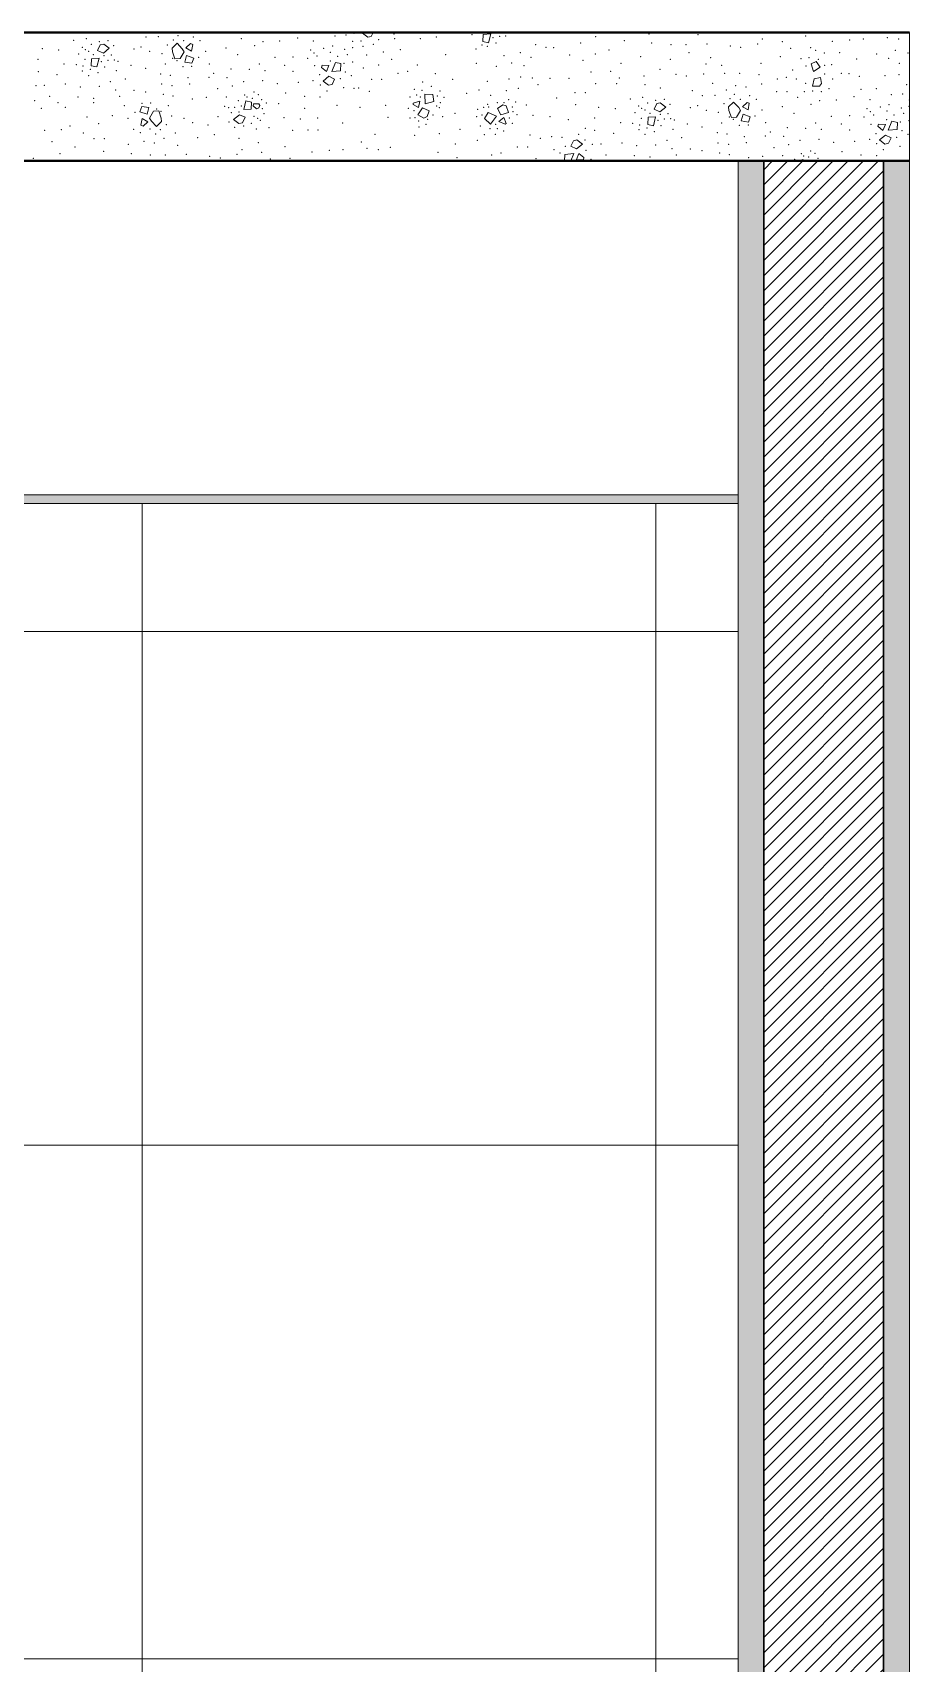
# Model space of a CAD drawing. Header units: metres. Extents: x -1.8 to 75.3, y -2 to 2.8.
# Drawn here: x 19.035 to 20.059, y -0.143 to 1.762 of the extents above; entities that cross this region are included whole.
import ezdxf

# ---------------------------------------------------------------- set-up
doc = ezdxf.new("R2010")
doc.units = ezdxf.units.M
doc.header["$MEASUREMENT"] = 0
for name, color, linetype in [('FORRO.EXEC', 7, 'Continuous'), ('LAJES.EST', 7, 'Continuous'), ('PAREDE CONSTRUIR', 7, 'Continuous')]:
    doc.layers.add(name, color=color, linetype=linetype)
for name, color, linetype, lineweight in [('FORRO.EXEC_Caneta_No__241', 7, 'Continuous', 13), ('LAJES.EST_Caneta_No__1', 7, 'Continuous', 40), ('LAJES.EST_Caneta_No__241', 7, 'Continuous', 13), ('PAREDE CONSTRUIR_Caneta_No__241', 7, 'Continuous', 13), ('PAREDE CONSTRUIR_Caneta_No__3', 7, 'Continuous', 30)]:
    doc.layers.add(name, color=color, linetype=linetype, lineweight=lineweight)
doc.layers.add('LAJES.EST_Caneta_No__97', color=7, linetype='Continuous', lineweight=13, true_color=0x6b6b6b)
doc.layers.add('PAREDE CONSTRUIR_Caneta_No__97', color=7, linetype='Continuous', lineweight=13, true_color=0x6b6b6b)

# ---------------------------------------------------------------- blocks, each defined once
blk = doc.blocks.new('*X78', base_point=(-22.2414, -1.9382))
at = {"layer": 'LAJES.EST_Caneta_No__241', "color": 7, "linetype": 'Continuous', "lineweight": 13}
for p, q in [((19.4205, 1.7618), (19.42, 1.7613)), ((19.4263, 1.7563), (19.42, 1.7613)), ((19.4304, 1.7573), (19.4263, 1.7563)), ((19.4325, 1.7618), (19.4304, 1.7573)), ((19.5607, 1.7513), (19.5611, 1.7596)), ((19.5611, 1.7596), (19.5698, 1.7602)), ((19.5698, 1.7602), (19.5672, 1.7499)), ((19.1108, 1.741), (19.1139, 1.7474)), ((19.1175, 1.7378), (19.1108, 1.741)), ((19.1139, 1.7474), (19.118, 1.7484)), ((19.1175, 1.7378), (19.1243, 1.7434)), ((19.118, 1.7484), (19.1243, 1.7434)), ((19.1977, 1.7437), (19.2035, 1.7493)), ((19.1982, 1.7395), (19.1977, 1.7437)), ((19.1982, 1.7395), (19.2011, 1.7312)), ((19.2035, 1.7493), (19.2096, 1.743)), ((19.2071, 1.7315), (19.2117, 1.7395)), ((19.2096, 1.743), (19.2117, 1.7395)), ((19.2127, 1.7273), (19.2147, 1.735)), ((19.2139, 1.7438), (19.2194, 1.7489)), ((19.2204, 1.7401), (19.2139, 1.7438)), ((19.2147, 1.735), (19.2231, 1.7321)), ((19.2194, 1.7489), (19.2219, 1.7479)), ((19.2219, 1.7479), (19.2204, 1.7401)), ((19.5607, 1.7513), (19.5672, 1.7499)), ((19.1034, 1.723), (19.1038, 1.7313)), ((19.1034, 1.723), (19.1099, 1.7216)), ((19.1038, 1.7313), (19.1125, 1.7319)), ((19.1125, 1.7319), (19.1099, 1.7216)), ((19.2011, 1.7312), (19.2071, 1.7315)), ((19.2209, 1.7259), (19.2127, 1.7273)), ((19.2209, 1.7259), (19.2231, 1.7321)), ((19.3723, 1.7209), (19.373, 1.7236)), ((19.3781, 1.7162), (19.3723, 1.7209)), ((19.373, 1.7236), (19.3809, 1.7232)), ((19.3809, 1.7232), (19.3781, 1.7162)), ((19.3842, 1.7163), (19.3885, 1.7269)), ((19.3946, 1.7172), (19.3842, 1.7163)), ((19.395, 1.7255), (19.3885, 1.7269)), ((19.395, 1.7255), (19.3946, 1.7172)), ((19.9499, 1.7281), (19.9439, 1.7253)), ((19.9466, 1.7164), (19.9439, 1.7253)), ((19.9547, 1.7212), (19.9466, 1.7164)), ((19.9499, 1.7281), (19.9547, 1.7212)), ((19.3809, 1.7107), (19.3741, 1.7052)), ((19.3804, 1.7002), (19.3741, 1.7052)), ((19.3845, 1.7012), (19.3804, 1.7002)), ((19.3809, 1.7107), (19.3876, 1.7075)), ((19.3876, 1.7075), (19.3845, 1.7012)), ((19.9476, 1.7078), (19.9455, 1.6992)), ((19.9536, 1.6991), (19.9455, 1.6992)), ((19.9476, 1.7078), (19.9548, 1.7093)), ((19.9562, 1.7023), (19.9536, 1.6991)), ((19.9548, 1.7093), (19.9562, 1.7023)), ((19.2814, 1.6718), (19.2839, 1.6821)), ((19.2904, 1.6807), (19.2839, 1.6821)), ((19.2904, 1.6807), (19.2901, 1.6724)), ((19.2923, 1.6761), (19.2929, 1.6787)), ((19.2929, 1.6787), (19.2992, 1.6784)), ((19.3003, 1.6768), (19.299, 1.6738)), ((19.3003, 1.6768), (19.2992, 1.6784)), ((19.4791, 1.6779), (19.4792, 1.6792)), ((19.4855, 1.6741), (19.4791, 1.6779)), ((19.4792, 1.6792), (19.4872, 1.6815)), ((19.4872, 1.6815), (19.4855, 1.6741)), ((19.4931, 1.6785), (19.4928, 1.6899)), ((19.5023, 1.6893), (19.4928, 1.6899)), ((19.5033, 1.6811), (19.4931, 1.6785)), ((19.5023, 1.6893), (19.5033, 1.6811)), ((19.5779, 1.6733), (19.5838, 1.6773)), ((19.5838, 1.6773), (19.5878, 1.6761)), ((19.7607, 1.6724), (19.7637, 1.6788)), ((19.7637, 1.6788), (19.7678, 1.6798)), ((19.7678, 1.6798), (19.7742, 1.6748)), ((19.8475, 1.6751), (19.8533, 1.6807)), ((19.8533, 1.6807), (19.8594, 1.6744)), ((19.8637, 1.6752), (19.8692, 1.6803)), ((19.8692, 1.6803), (19.8717, 1.6793)), ((19.8717, 1.6793), (19.8703, 1.6715)), ((19.1624, 1.6756), (19.1601, 1.6694)), ((19.1685, 1.6665), (19.1601, 1.6694)), ((19.1613, 1.6536), (19.1628, 1.6614)), ((19.1624, 1.6756), (19.1706, 1.6742)), ((19.1628, 1.6614), (19.1693, 1.6577)), ((19.1693, 1.6577), (19.1638, 1.6526)), ((19.1706, 1.6742), (19.1685, 1.6665)), ((19.1761, 1.67), (19.1715, 1.662)), ((19.1736, 1.6585), (19.1715, 1.662)), ((19.1797, 1.6522), (19.1736, 1.6585)), ((19.1821, 1.6703), (19.1761, 1.67)), ((19.1855, 1.6578), (19.1797, 1.6522)), ((19.1851, 1.662), (19.1821, 1.6703)), ((19.1851, 1.662), (19.1855, 1.6578)), ((19.2763, 1.6659), (19.2695, 1.6604)), ((19.2758, 1.6554), (19.2695, 1.6604)), ((19.2763, 1.6659), (19.283, 1.6628)), ((19.283, 1.6628), (19.2799, 1.6564)), ((19.2901, 1.6724), (19.2814, 1.6718)), ((19.2963, 1.6727), (19.2923, 1.6761)), ((19.2963, 1.6727), (19.299, 1.6738)), ((19.4902, 1.6738), (19.4849, 1.6659)), ((19.4919, 1.662), (19.4849, 1.6659)), ((19.4902, 1.6738), (19.4978, 1.6704)), ((19.4958, 1.6636), (19.4919, 1.662)), ((19.4978, 1.6704), (19.4958, 1.6636)), ((19.5626, 1.6614), (19.567, 1.6684)), ((19.5626, 1.6614), (19.5696, 1.655)), ((19.567, 1.6684), (19.5765, 1.664)), ((19.5765, 1.664), (19.5696, 1.655)), ((19.5817, 1.6658), (19.5779, 1.6733)), ((19.5792, 1.658), (19.5852, 1.6627)), ((19.5869, 1.6547), (19.5792, 1.658)), ((19.5817, 1.6658), (19.5908, 1.6686)), ((19.5852, 1.6627), (19.5878, 1.6557)), ((19.5878, 1.6761), (19.5908, 1.6686)), ((19.7533, 1.6544), (19.7536, 1.6628)), ((19.7536, 1.6628), (19.7623, 1.6633)), ((19.7623, 1.6633), (19.7598, 1.653)), ((19.7673, 1.6692), (19.7607, 1.6724)), ((19.7673, 1.6692), (19.7742, 1.6748)), ((19.848, 1.6709), (19.8475, 1.6751)), ((19.848, 1.6709), (19.8509, 1.6626)), ((19.8509, 1.6626), (19.8569, 1.6629)), ((19.8569, 1.6629), (19.8616, 1.6709)), ((19.8594, 1.6744), (19.8616, 1.6709)), ((19.8625, 1.6587), (19.8645, 1.6664)), ((19.8707, 1.6573), (19.8625, 1.6587)), ((19.8703, 1.6715), (19.8637, 1.6752)), ((19.8645, 1.6664), (19.873, 1.6635)), ((19.8707, 1.6573), (19.873, 1.6635)), ((20.034, 1.6477), (20.0383, 1.6583)), ((20.0448, 1.6569), (20.0383, 1.6583)), ((19.1638, 1.6526), (19.1613, 1.6536)), ((19.2799, 1.6564), (19.2758, 1.6554)), ((19.5878, 1.6557), (19.5869, 1.6547)), ((19.7533, 1.6544), (19.7598, 1.653)), ((20.0221, 1.6523), (20.0228, 1.655)), ((20.0279, 1.6476), (20.0221, 1.6523)), ((20.0228, 1.655), (20.0307, 1.6546)), ((20.0307, 1.6421), (20.0239, 1.6366)), ((20.0307, 1.6546), (20.0279, 1.6476)), ((20.0307, 1.6421), (20.0374, 1.6389)), ((20.0445, 1.6486), (20.034, 1.6477)), ((20.0374, 1.6389), (20.0343, 1.6326)), ((20.0448, 1.6569), (20.0445, 1.6486)), ((19.6561, 1.6118), (19.6564, 1.6195)), ((19.6564, 1.6195), (19.6668, 1.6205)), ((19.6668, 1.6205), (19.6633, 1.6118)), ((19.6634, 1.6292), (19.6665, 1.6355)), ((19.6701, 1.626), (19.6634, 1.6292)), ((19.6665, 1.6355), (19.6706, 1.6366)), ((19.6701, 1.626), (19.6769, 1.6316)), ((19.6701, 1.6135), (19.6729, 1.6206)), ((19.6706, 1.6366), (19.6769, 1.6316)), ((19.6729, 1.6206), (19.6787, 1.6158)), ((20.0302, 1.6316), (20.0239, 1.6366)), ((20.0343, 1.6326), (20.0302, 1.6316)), ((19.678, 1.6132), (19.6701, 1.6135)), ((19.6787, 1.6158), (19.678, 1.6132)), ((19.9333, 1.6118), (19.9337, 1.6136)), ((19.9402, 1.6121), (19.9337, 1.6136)), ((19.9402, 1.6121), (19.9402, 1.6118))]:
    blk.add_line(p, q, dxfattribs=at)
for p in [(19.083, 1.7529), (19.0976, 1.7546), (19.1672, 1.7566), (19.1818, 1.7569), (19.1993, 1.7531), (19.2047, 1.7581), (19.2226, 1.7568), (19.2538, 1.7614), (19.2659, 1.7615), (19.2786, 1.7548), (19.2862, 1.7613), (19.3062, 1.7613), (19.3443, 1.7555), (19.388, 1.7578), (19.401, 1.7588), (19.4103, 1.7608), (19.4391, 1.7534), (19.4568, 1.76), (19.4577, 1.7546), (19.4878, 1.7546), (19.5062, 1.7568), (19.5478, 1.7592), (19.5724, 1.7559), (19.5802, 1.7576), (19.5874, 1.7579), (19.6923, 1.7572), (19.7546, 1.7602), (19.8119, 1.7594), (19.8872, 1.7543), (19.9376, 1.7577), (19.9891, 1.7533), (20.0051, 1.7544), (20.033, 1.7557), (20.0464, 1.7543), (19.0461, 1.7431), (19.0654, 1.7414), (19.0887, 1.7368), (19.0929, 1.7445), (19.0963, 1.7419), (19.1004, 1.74), (19.1035, 1.7479), (19.1059, 1.7361), (19.1126, 1.7511), (19.1181, 1.7348), (19.1229, 1.7525), (19.1269, 1.7355), (19.1294, 1.7465), (19.1531, 1.7427), (19.1616, 1.7449), (19.1716, 1.7397), (19.186, 1.7371), (19.1923, 1.7473), (19.2113, 1.7524), (19.2302, 1.7525), (19.237, 1.7398), (19.2606, 1.7438), (19.2742, 1.7359), (19.294, 1.7464), (19.3041, 1.751), (19.3235, 1.7518), (19.3596, 1.7413), (19.3628, 1.7521), (19.3634, 1.7379), (19.367, 1.7343), (19.3749, 1.7435), (19.3827, 1.7388), (19.3853, 1.7461), (19.391, 1.734), (19.3994, 1.7423), (19.4023, 1.736), (19.4086, 1.7441), (19.4087, 1.7516), (19.4184, 1.7519), (19.4206, 1.7456), (19.425, 1.7358), (19.4327, 1.7482), (19.4446, 1.7393), (19.4643, 1.742), (19.5174, 1.7361), (19.5525, 1.7428), (19.5597, 1.7471), (19.5657, 1.7456), (19.5762, 1.7498), (19.5853, 1.7348), (19.6045, 1.7384), (19.6224, 1.7477), (19.6344, 1.7444), (19.6434, 1.7441), (19.6621, 1.7356), (19.6747, 1.7497), (19.6921, 1.7369), (19.7078, 1.7416), (19.7257, 1.7524), (19.7448, 1.7338), (19.7578, 1.7495), (19.7802, 1.7478), (19.7977, 1.7478), (19.8013, 1.7384), (19.8223, 1.7486), (19.8495, 1.7463), (19.8617, 1.7444), (19.8815, 1.7486), (19.9081, 1.7338), (19.9102, 1.7511), (19.9201, 1.7434), (19.9433, 1.7442), (19.9494, 1.7409), (19.9596, 1.7379), (19.9689, 1.7514), (19.9772, 1.7382), (20.0206, 1.7366), (20.0425, 1.7412), (20.0571, 1.7381), (19.0413, 1.7305), (19.0414, 1.7162), (19.0717, 1.7252), (19.0858, 1.7243), (19.0931, 1.7169), (19.0938, 1.7226), (19.0961, 1.7304), (19.1024, 1.7189), (19.1112, 1.7148), (19.1151, 1.7277), (19.1189, 1.7216), (19.1229, 1.7293), (19.1302, 1.7297), (19.1328, 1.7172), (19.1345, 1.7281), (19.1498, 1.7237), (19.1669, 1.72), (19.1898, 1.7249), (19.1985, 1.7316), (19.2035, 1.7291), (19.2104, 1.722), (19.2208, 1.7224), (19.2287, 1.7327), (19.2413, 1.725), (19.2666, 1.7194), (19.2878, 1.7187), (19.2996, 1.7249), (19.3061, 1.7172), (19.318, 1.7327), (19.3294, 1.7237), (19.3391, 1.7333), (19.3391, 1.7165), (19.3561, 1.7319), (19.3641, 1.723), (19.3824, 1.7286), (19.3984, 1.7259), (19.4002, 1.7157), (19.4086, 1.7275), (19.4209, 1.7206), (19.439, 1.7241), (19.4543, 1.7305), (19.4728, 1.7165), (19.4841, 1.7239), (19.5529, 1.726), (19.5765, 1.7224), (19.5943, 1.7262), (19.6089, 1.7231), (19.617, 1.7328), (19.6777, 1.7294), (19.6869, 1.7157), (19.7101, 1.7164), (19.722, 1.726), (19.7674, 1.7188), (19.7794, 1.7305), (19.8213, 1.7251), (19.8265, 1.7325), (19.8395, 1.7237), (19.8854, 1.726), (19.9223, 1.7182), (19.9321, 1.7312), (19.938, 1.7229), (19.9416, 1.7325), (19.9524, 1.7305), (19.96, 1.7234), (19.9681, 1.7243), (19.9972, 1.7311), (20.0345, 1.7316), (20.047, 1.726), (19.0387, 1.6997), (19.0487, 1.7002), (19.0635, 1.7127), (19.0732, 1.7016), (19.0905, 1.6983), (19.1003, 1.7115), (19.1127, 1.6991), (19.1258, 1.7044), (19.143, 1.7076), (19.1845, 1.7136), (19.1854, 1.7016), (19.1958, 1.7119), (19.1978, 1.6999), (19.2163, 1.709), (19.2184, 1.7017), (19.2408, 1.7094), (19.2465, 1.7142), (19.2509, 1.6961), (19.2619, 1.709), (19.2681, 1.6994), (19.2812, 1.7046), (19.3034, 1.7055), (19.3206, 1.7021), (19.3452, 1.7035), (19.3625, 1.7057), (19.37, 1.7125), (19.3709, 1.7005), (19.3941, 1.7079), (19.398, 1.6974), (19.4072, 1.7115), (19.4101, 1.6966), (19.4158, 1.6971), (19.4308, 1.7071), (19.4426, 1.707), (19.4616, 1.7142), (19.4807, 1.6955), (19.4905, 1.7041), (19.5005, 1.6991), (19.5051, 1.7138), (19.5254, 1.707), (19.5659, 1.7049), (19.5912, 1.7074), (19.602, 1.6968), (19.605, 1.71), (19.6184, 1.7086), (19.6249, 1.7011), (19.639, 1.7084), (19.6612, 1.7084), (19.6925, 1.7021), (19.7169, 1.7021), (19.7199, 1.7087), (19.7487, 1.7112), (19.75, 1.701), (19.7678, 1.6971), (19.7861, 1.7131), (19.7983, 1.7112), (19.8185, 1.7135), (19.8289, 1.7027), (19.8431, 1.7143), (19.8559, 1.6999), (19.8606, 1.7143), (19.8681, 1.6981), (19.883, 1.7126), (19.8862, 1.7018), (19.9044, 1.7074), (19.9151, 1.7097), (19.9268, 1.7075), (19.9378, 1.7027), (19.9598, 1.7135), (19.9647, 1.6961), (19.9693, 1.7075), (19.9794, 1.7142), (19.9884, 1.7138), (20.0004, 1.7106), (20.0021, 1.6956), (20.0201, 1.6961), (20.0304, 1.7116), (20.0465, 1.7125), (20.0556, 1.701), (19.0371, 1.6823), (19.0547, 1.6872), (19.0644, 1.68), (19.0878, 1.6865), (19.106, 1.685), (19.106, 1.6798), (19.1319, 1.6947), (19.1367, 1.6873), (19.1419, 1.6765), (19.1531, 1.6943), (19.1625, 1.6791), (19.1669, 1.6925), (19.1728, 1.6795), (19.1874, 1.6895), (19.1934, 1.6766), (19.1987, 1.6879), (19.2213, 1.6843), (19.2376, 1.686), (19.261, 1.6865), (19.275, 1.6822), (19.2827, 1.689), (19.2854, 1.6864), (19.2914, 1.6849), (19.2935, 1.6922), (19.2986, 1.6892), (19.3023, 1.6835), (19.308, 1.6795), (19.3221, 1.6786), (19.3303, 1.6911), (19.3524, 1.6875), (19.3706, 1.6867), (19.3785, 1.6936), (19.3904, 1.6768), (19.428, 1.693), (19.4471, 1.6767), (19.4756, 1.6865), (19.4832, 1.689), (19.4878, 1.6864), (19.4897, 1.6945), (19.5074, 1.6879), (19.5107, 1.6934), (19.511, 1.6798), (19.5152, 1.6862), (19.5416, 1.6908), (19.5562, 1.6946), (19.5662, 1.6781), (19.5699, 1.6886), (19.5775, 1.6801), (19.5853, 1.6801), (19.5879, 1.6938), (19.5907, 1.6833), (19.599, 1.6806), (19.6114, 1.6771), (19.647, 1.6852), (19.6684, 1.6917), (19.669, 1.6776), (19.6803, 1.6918), (19.7328, 1.6843), (19.7474, 1.686), (19.7533, 1.6794), (19.7624, 1.6825), (19.7727, 1.6839), (19.7792, 1.678), (19.8052, 1.694), (19.817, 1.688), (19.8316, 1.6883), (19.8422, 1.6787), (19.8448, 1.6947), (19.8492, 1.6845), (19.8545, 1.6895), (19.8612, 1.6838), (19.8724, 1.6882), (19.88, 1.684), (19.9036, 1.6928), (19.9157, 1.6929), (19.9284, 1.6862), (19.936, 1.6927), (19.9438, 1.6778), (19.9458, 1.6937), (19.9539, 1.6824), (19.956, 1.6927), (19.9733, 1.6832), (19.9941, 1.6869), (20.0126, 1.6835), (20.0351, 1.6775), (20.0378, 1.6892), (20.0508, 1.6902), (20.0585, 1.683), (19.0451, 1.6734), (19.0729, 1.6743), (19.0983, 1.6633), (19.1279, 1.6646), (19.1462, 1.6617), (19.1545, 1.6687), (19.1797, 1.6724), (19.1847, 1.6699), (19.1972, 1.6644), (19.2116, 1.6618), (19.2514, 1.6634), (19.2593, 1.6756), (19.2637, 1.6741), (19.2669, 1.6683), (19.2709, 1.6744), (19.2757, 1.6689), (19.2787, 1.6761), (19.2935, 1.6638), (19.2976, 1.6618), (19.3009, 1.6593), (19.3033, 1.6728), (19.3052, 1.667), (19.3284, 1.6624), (19.3477, 1.6607), (19.3526, 1.6732), (19.3677, 1.6621), (19.4172, 1.6744), (19.45, 1.6628), (19.4736, 1.6733), (19.4757, 1.662), (19.4801, 1.6706), (19.4815, 1.6623), (19.4856, 1.6585), (19.4964, 1.6605), (19.5024, 1.6654), (19.5069, 1.676), (19.51, 1.6741), (19.5137, 1.6636), (19.5282, 1.6676), (19.5534, 1.6636), (19.5545, 1.672), (19.5595, 1.6657), (19.5617, 1.6743), (19.5673, 1.6747), (19.5916, 1.662), (19.5949, 1.6749), (19.5957, 1.6693), (19.6005, 1.6659), (19.6194, 1.6653), (19.6389, 1.6637), (19.6606, 1.6599), (19.6911, 1.6619), (19.6959, 1.6745), (19.7152, 1.6728), (19.7385, 1.6682), (19.7427, 1.6759), (19.7459, 1.6618), (19.7461, 1.6733), (19.7502, 1.6714), (19.7557, 1.6675), (19.765, 1.6591), (19.7679, 1.6662), (19.7727, 1.6607), (19.7767, 1.6669), (19.78, 1.6611), (19.7843, 1.6596), (19.803, 1.6741), (19.8114, 1.6763), (19.8215, 1.6711), (19.8358, 1.6685), (19.8483, 1.663), (19.8533, 1.6605), (19.8786, 1.6642), (19.8868, 1.6712), (19.9104, 1.6752), (19.924, 1.6673), (19.9678, 1.6641), (19.9889, 1.6647), (20.0059, 1.6633), (20.0094, 1.6728), (20.0132, 1.6693), (20.0169, 1.6657), (20.0247, 1.675), (20.0322, 1.66), (20.0325, 1.6702), (20.0408, 1.6654), (20.0492, 1.6737), (20.0522, 1.6675), (20.0584, 1.6755), (20.0584, 1.6589), (19.0491, 1.6475), (19.0685, 1.6482), (19.0786, 1.6528), (19.094, 1.6444), (19.1119, 1.6554), (19.153, 1.6489), (19.1607, 1.6447), (19.1719, 1.6491), (19.1785, 1.6434), (19.1839, 1.6484), (19.1909, 1.6542), (19.2014, 1.6446), (19.2216, 1.6566), (19.2278, 1.6389), (19.2397, 1.654), (19.2472, 1.6427), (19.2644, 1.6572), (19.271, 1.6513), (19.2812, 1.6527), (19.2903, 1.6558), (19.2962, 1.6492), (19.3109, 1.6508), (19.3386, 1.6476), (19.3564, 1.6479), (19.3683, 1.648), (19.397, 1.6561), (19.4347, 1.6429), (19.4812, 1.6418), (19.4861, 1.6515), (19.4942, 1.6546), (19.51, 1.6437), (19.534, 1.6489), (19.5578, 1.6528), (19.5624, 1.6425), (19.569, 1.6495), (19.5754, 1.643), (19.5757, 1.6545), (19.5775, 1.6496), (19.585, 1.6468), (19.5949, 1.6558), (19.6156, 1.6421), (19.6409, 1.6401), (19.653, 1.6394), (19.6725, 1.6431), (19.6804, 1.65), (19.6913, 1.6476), (19.7133, 1.6441), (19.7215, 1.6566), (19.7356, 1.6557), (19.7429, 1.6483), (19.7436, 1.654), (19.7501, 1.6429), (19.7522, 1.6503), (19.761, 1.6462), (19.7687, 1.653), (19.7826, 1.6486), (19.7928, 1.639), (19.7996, 1.6551), (19.8167, 1.6514), (19.8343, 1.645), (19.8396, 1.6563), (19.8456, 1.6433), (19.8602, 1.6534), (19.8661, 1.6404), (19.8706, 1.6538), (19.8906, 1.6408), (19.8911, 1.6564), (19.8963, 1.6456), (19.9118, 1.6405), (19.9164, 1.6508), (19.9376, 1.6501), (19.9495, 1.6563), (19.9559, 1.6486), (19.9792, 1.6551), (19.9889, 1.6479), (20.0139, 1.6545), (20.0198, 1.6439), (20.0439, 1.6393), (20.0482, 1.6573), (20.05, 1.6471), (20.057, 1.6429), (19.0576, 1.6345), (19.0669, 1.6205), (19.0845, 1.628), (19.1066, 1.6377), (19.118, 1.6232), (19.1187, 1.6378), (19.1468, 1.6311), (19.1501, 1.6203), (19.1649, 1.6348), (19.1771, 1.633), (19.1882, 1.6382), (19.2041, 1.6302), (19.2145, 1.6194), (19.2737, 1.6194), (19.2758, 1.6381), (19.2794, 1.6251), (19.2984, 1.6331), (19.3024, 1.6219), (19.3298, 1.6285), (19.3611, 1.6222), (19.3813, 1.6241), (19.3973, 1.6252), (19.4187, 1.634), (19.4252, 1.6265), (19.4387, 1.6251), (19.4525, 1.6277), (19.5084, 1.6221), (19.5286, 1.6315), (19.5542, 1.6361), (19.582, 1.621), (19.6011, 1.6281), (19.6129, 1.6281), (19.6278, 1.6381), (19.6439, 1.6252), (19.6508, 1.621), (19.6569, 1.6288), (19.6801, 1.6362), (19.681, 1.6242), (19.6885, 1.6311), (19.6985, 1.6316), (19.723, 1.633), (19.7403, 1.6297), (19.7625, 1.6306), (19.7756, 1.6358), (19.7817, 1.6261), (19.8029, 1.6257), (19.8167, 1.6239), (19.8352, 1.633), (19.8372, 1.621), (19.8476, 1.6313), (19.8485, 1.6193), (19.8683, 1.6331), (19.9007, 1.6275), (19.9179, 1.6308), (19.931, 1.636), (19.9325, 1.6204), (19.9433, 1.6236), (19.9484, 1.6206), (19.9532, 1.6369), (19.9704, 1.6335), (19.9801, 1.6225), (19.995, 1.6349), (20.0123, 1.6371), (20.0207, 1.6319), (20.0283, 1.625), (20.0478, 1.6288), (19.0356, 1.6149), (19.1, 1.6124), (19.1725, 1.6186), (19.1899, 1.6186), (19.2417, 1.6171), (19.2539, 1.6152), (19.3123, 1.6142), (19.3355, 1.615), (19.4347, 1.612), (19.4671, 1.6127), (19.5303, 1.6156), (19.5576, 1.612), (19.5709, 1.6186), (19.6227, 1.6146), (19.6869, 1.6137), (19.7045, 1.6186), (19.7376, 1.6179), (19.7558, 1.6164), (19.7865, 1.6187), (19.8711, 1.6157), (19.8874, 1.6174), (19.9109, 1.6179), (19.9248, 1.6136), (19.9352, 1.6178), (19.9413, 1.6163), (19.9521, 1.6149), (20.0022, 1.6189), (20.0204, 1.6181)]:
    blk.add_point(p, dxfattribs=at)

msp = doc.modelspace()

# ---------------------------------------------------------------- hatches: boundary and pattern name
at = {"layer": 'FORRO.EXEC', "linetype": 'Continuous', "lineweight": 0, "true_color": 0xffffff}
msp.add_hatch(color=7, dxfattribs=at).paths.add_polyline_path([(19.8587, 1.2218), (16.1623, 1.2218), (16.1623, 1.2118), (19.8587, 1.2118)])
at = {"layer": 'PAREDE CONSTRUIR', "linetype": 'Continuous', "lineweight": 0, "true_color": 0xffffff}
for points in [[(19.8587, 1.6118), (19.8587, -1.9382), (19.8887, -1.9382), (19.8887, 1.6118)], [(20.0587, 1.6118), (20.0287, 1.6118), (20.0287, -1.9382), (20.0587, -1.9382)]]:
    msp.add_hatch(color=7, dxfattribs=at).paths.add_polyline_path(points)
at = {"layer": 'PAREDE CONSTRUIR', "linetype": 'Continuous', "lineweight": 0, "true_color": 0x000000}
h = msp.add_hatch(dxfattribs=at)
h.set_pattern_fill('common_brick_0005', color=18, style=0, pattern_type=2)
h.set_pattern_definition([(45, (-22.24144, -1.938244), (-0.0088388348, 0.0088388348), [])])
h.paths.add_polyline_path([(19.8887, 1.6118), (19.8887, -1.9382), (20.0287, -1.9382), (20.0287, 1.6118)])
at = {"layer": 'PAREDE CONSTRUIR_Caneta_No__97', "linetype": 'Continuous', "lineweight": 13, "true_color": 0x6b6b6b}
h = msp.add_hatch(dxfattribs=at)
h.set_pattern_fill('Ceramica_60_x_60_0005', color=251, style=0, pattern_type=2)
h.set_pattern_definition([(180, (16.16225, -1.93824), (0, 0.6), []), (90, (16.16225, -1.93824), (0.6, 0), [])])
h.paths.add_polyline_path([(16.1623, 0.2138), (16.1813, 0.2138), (16.1813, 0.1638), (16.1813, -0.9282), (16.2173, -0.9282), (16.2243, -0.9312), (16.2273, -0.9382), (16.2243, -0.9453), (16.2173, -0.9482), (16.1813, -0.9482), (16.1813, -1.9382), (19.8587, -1.9382), (19.8587, -1.1382), (19.6812, -1.1382), (19.6793, -1.1394), (19.6774, -1.1405), (19.6748, -1.142), (19.6747, -1.1421), (19.6731, -1.143), (19.6713, -1.144), (19.6694, -1.145), (19.6665, -1.1464), (19.6642, -1.1475), (19.6636, -1.1478), (19.6612, -1.1489), (19.6587, -1.15), (19.656, -1.1511), (19.6532, -1.1521), (19.6523, -1.1525), (19.6479, -1.154), (19.6436, -1.1554), (19.6401, -1.1564), (19.6371, -1.1572), (19.6367, -1.1573), (19.6331, -1.1581), (19.6305, -1.1587), (19.6299, -1.1588), (19.6279, -1.1592), (19.6252, -1.1597), (19.6226, -1.1601), (19.6201, -1.1605), (19.6198, -1.1605), (19.6166, -1.1609), (19.6133, -1.1612), (19.61, -1.1615), (19.6088, -1.1616), (19.6067, -1.1617), (19.6041, -1.1618), (19.6027, -1.1618), (19.6014, -1.1618), (19.5968, -1.1618), (19.5967, -1.1618), (19.5964, -1.1619), (19.5963, -1.1619), (19.5961, -1.162), (19.596, -1.1622), (19.5956, -1.1626), (19.595, -1.1633), (19.5946, -1.1639), (19.5942, -1.1646), (19.594, -1.1654), (19.5938, -1.1661), (19.5938, -1.1669), (19.5938, -1.1732), (19.5228, -1.1732), (19.5228, -1.1669), (19.5227, -1.1661), (19.5225, -1.1654), (19.5223, -1.1646), (19.5219, -1.1639), (19.5215, -1.1633), (19.5213, -1.1631), (19.5211, -1.1628), (19.5207, -1.1624), (19.5205, -1.1622), (19.5204, -1.162), (19.5202, -1.1619), (19.5201, -1.1619), (19.5198, -1.1618), (19.5197, -1.1618), (19.5168, -1.1618), (19.5138, -1.1618), (19.5112, -1.1617), (19.5085, -1.1616), (19.5077, -1.1616), (19.5055, -1.1614), (19.5026, -1.1612), (19.4996, -1.1609), (19.4967, -1.1605), (19.4964, -1.1605), (19.4939, -1.1601), (19.4911, -1.1597), (19.4866, -1.1588), (19.4854, -1.1586), (19.4827, -1.158), (19.48, -1.1573), (19.4773, -1.1566), (19.4747, -1.1559), (19.472, -1.1551), (19.4694, -1.1543), (19.4668, -1.1534), (19.4642, -1.1525), (19.4633, -1.1521), (19.4631, -1.1521), (19.459, -1.1505), (19.455, -1.1488), (19.4531, -1.1479), (19.4523, -1.1475), (19.4511, -1.147), (19.4492, -1.146), (19.4472, -1.145), (19.4471, -1.145), (19.445, -1.1439), (19.443, -1.1428), (19.4417, -1.142), (19.4411, -1.1417), (19.4391, -1.1405), (19.4374, -1.1395), (19.4357, -1.1385), (19.4353, -1.1382), (19.0814, -1.1382), (19.0796, -1.1394), (19.0777, -1.1405), (19.0751, -1.142), (19.075, -1.1421), (19.0734, -1.143), (19.0715, -1.144), (19.0697, -1.145), (19.0668, -1.1464), (19.0644, -1.1475), (19.0638, -1.1478), (19.0614, -1.1489), (19.0589, -1.15), (19.0562, -1.1511), (19.0534, -1.1521), (19.0525, -1.1525), (19.0482, -1.154), (19.0438, -1.1554), (19.0404, -1.1564), (19.0374, -1.1572), (19.0369, -1.1573), (19.0334, -1.1581), (19.0308, -1.1587), (19.0301, -1.1588), (19.0281, -1.1592), (19.0255, -1.1597), (19.0228, -1.1601), (19.0203, -1.1605), (19.0201, -1.1605), (19.0168, -1.1609), (19.0135, -1.1612), (19.0102, -1.1615), (19.009, -1.1616), (19.0069, -1.1617), (19.0043, -1.1618), (19.0029, -1.1618), (19.0017, -1.1618), (18.997, -1.1618), (18.9969, -1.1618), (18.9967, -1.1619), (18.9965, -1.1619), (18.9964, -1.162), (18.9962, -1.1622), (18.9959, -1.1626), (18.9953, -1.1633), (18.9948, -1.1639), (18.9945, -1.1646), (18.9942, -1.1654), (18.994, -1.1661), (18.994, -1.1669), (18.994, -1.1732), (18.923, -1.1732), (18.923, -1.1669), (18.9229, -1.1661), (18.9228, -1.1654), (18.9225, -1.1646), (18.9222, -1.1639), (18.9217, -1.1633), (18.9215, -1.1631), (18.9213, -1.1628), (18.921, -1.1624), (18.9208, -1.1622), (18.9206, -1.162), (18.9205, -1.1619), (18.9203, -1.1619), (18.9201, -1.1618), (18.92, -1.1618), (18.917, -1.1618), (18.9141, -1.1618), (18.9114, -1.1617), (18.9088, -1.1616), (18.9079, -1.1616), (18.9058, -1.1614), (18.9028, -1.1612), (18.8999, -1.1609), (18.8969, -1.1605), (18.8967, -1.1605), (18.8941, -1.1601), (18.8914, -1.1597), (18.8869, -1.1588), (18.8856, -1.1586), (18.8829, -1.158), (18.8802, -1.1573), (18.8776, -1.1566), (18.8749, -1.1559), (18.8723, -1.1551), (18.8696, -1.1543), (18.8671, -1.1534), (18.8645, -1.1525), (18.8635, -1.1521), (18.8633, -1.1521), (18.8593, -1.1505), (18.8553, -1.1488), (18.8533, -1.1479), (18.8526, -1.1475), (18.8513, -1.147), (18.8494, -1.146), (18.8475, -1.145), (18.8473, -1.145), (18.8453, -1.1439), (18.8433, -1.1428), (18.8419, -1.142), (18.8413, -1.1417), (18.8393, -1.1405), (18.8376, -1.1395), (18.836, -1.1385), (18.8356, -1.1382), (18.4777, -1.1382), (18.4758, -1.1394), (18.4739, -1.1405), (18.4713, -1.142), (18.4712, -1.1421), (18.4696, -1.143), (18.4678, -1.144), (18.4659, -1.145), (18.463, -1.1464), (18.4607, -1.1475), (18.4601, -1.1478), (18.4576, -1.1489), (18.4552, -1.15), (18.4524, -1.1511), (18.4497, -1.1521), (18.4488, -1.1525), (18.4444, -1.154), (18.44, -1.1554), (18.4366, -1.1564), (18.4336, -1.1572), (18.4332, -1.1573), (18.4296, -1.1581), (18.427, -1.1587), (18.4263, -1.1588), (18.4244, -1.1592), (18.4217, -1.1597), (18.4191, -1.1601), (18.4165, -1.1605), (18.4163, -1.1605), (18.4131, -1.1609), (18.4098, -1.1612), (18.4065, -1.1615), (18.4053, -1.1616), (18.4031, -1.1617), (18.4005, -1.1618), (18.3992, -1.1618), (18.3979, -1.1618), (18.3933, -1.1618), (18.3932, -1.1618), (18.3929, -1.1619), (18.3927, -1.1619), (18.3926, -1.162), (18.3925, -1.1622), (18.3921, -1.1626), (18.3915, -1.1633), (18.3911, -1.1639), (18.3907, -1.1646), (18.3905, -1.1654), (18.3903, -1.1661), (18.3902, -1.1669), (18.3902, -1.1732), (18.3192, -1.1732), (18.3192, -1.1669), (18.3192, -1.1661), (18.319, -1.1654), (18.3188, -1.1646), (18.3184, -1.1639), (18.3179, -1.1633), (18.3178, -1.1631), (18.3176, -1.1628), (18.3172, -1.1624), (18.317, -1.1622), (18.3169, -1.162), (18.3167, -1.1619), (18.3166, -1.1619), (18.3163, -1.1618), (18.3162, -1.1618), (18.3133, -1.1618), (18.3103, -1.1618), (18.3077, -1.1617), (18.305, -1.1616), (18.3042, -1.1616), (18.302, -1.1614), (18.2991, -1.1612), (18.2961, -1.1609), (18.2932, -1.1605), (18.2929, -1.1605), (18.2904, -1.1601), (18.2876, -1.1597), (18.2831, -1.1588), (18.2819, -1.1586), (18.2792, -1.158), (18.2765, -1.1573), (18.2738, -1.1566), (18.2711, -1.1559), (18.2685, -1.1551), (18.2659, -1.1543), (18.2633, -1.1534), (18.2607, -1.1525), (18.2598, -1.1521), (18.2596, -1.1521), (18.2555, -1.1505), (18.2515, -1.1488), (18.2495, -1.1479), (18.2488, -1.1475), (18.2476, -1.147), (18.2456, -1.146), (18.2437, -1.145), (18.2436, -1.145), (18.2415, -1.1439), (18.2395, -1.1428), (18.2381, -1.142), (18.2375, -1.1417), (18.2356, -1.1405), (18.2339, -1.1395), (18.2322, -1.1385), (18.2318, -1.1382), (18.0587, -1.1382), (18.0587, -0.9382), (18.3387, -0.9382), (18.3387, -0.9182), (18.3787, -0.9182), (18.3787, -0.9382), (18.9387, -0.9382), (18.9387, -0.9182), (18.9787, -0.9182), (18.9787, -0.9382), (19.5387, -0.9382), (19.5387, -0.9182), (19.5787, -0.9182), (19.5787, -0.9382), (19.8587, -0.9382), (19.8587, 1.2118), (16.1623, 1.2118)])

# ---------------------------------------------------------------- linework, layer by layer
at = {"layer": 'FORRO.EXEC_Caneta_No__241', "color": 7, "linetype": 'Continuous', "lineweight": 13}
for p, q in [((19.8587, 1.2218), (16.1623, 1.2218)), ((19.8587, 1.2118), (16.1623, 1.2118))]:
    msp.add_line(p, q, dxfattribs=at)
at = {"layer": 'LAJES.EST_Caneta_No__1', "color": 7, "linetype": 'Continuous', "lineweight": 40}
for p, q in [((19.8587, 1.7618), (15.9623, 1.7618)), ((20.0587, 1.7618), (19.8587, 1.7618)), ((19.8587, 1.6118), (16.1623, 1.6118))]:
    msp.add_line(p, q, dxfattribs=at)
at = {"layer": 'LAJES.EST_Caneta_No__1', "color": 7, "linetype": 'Continuous', "lineweight": 40, "flags": 128}
msp.add_lwpolyline([(20.0587, 1.6118), (20.0287, 1.6118), (19.8887, 1.6118), (19.8587, 1.6118)], dxfattribs=at)
at = {"layer": 'LAJES.EST_Caneta_No__97', "color": 251, "linetype": 'Continuous', "lineweight": 13, "true_color": 0x6b6b6b}
msp.add_line((20.0587, 1.7618), (20.0587, 1.6118), dxfattribs=at)
at = {"layer": 'PAREDE CONSTRUIR_Caneta_No__241', "color": 7, "linetype": 'Continuous', "lineweight": 13}
for p, q in [((19.8587, 1.6118), (19.8587, 1.2218)), ((20.0587, 1.6118), (20.0587, 1.2218)), ((19.8587, 1.2218), (19.8587, 1.2118)), ((20.0587, 1.2218), (20.0587, 1.2118)), ((19.8587, 1.2118), (19.8587, -1.9382)), ((20.0587, 1.2118), (20.0587, -1.8382))]:
    msp.add_line(p, q, dxfattribs=at)
at = {"layer": 'PAREDE CONSTRUIR_Caneta_No__3', "color": 7, "linetype": 'Continuous', "lineweight": 30}
for p, q in [((19.8887, 1.6118), (19.8887, -1.9382)), ((20.0287, 1.6118), (20.0287, -1.9382))]:
    msp.add_line(p, q, dxfattribs=at)

# ---------------------------------------------------------------- block references
at = {"layer": 'LAJES.EST', "lineweight": 0}
msp.add_blockref('*X78', (-22.2414, -1.9382), dxfattribs=at)

doc.saveas('drawing.dxf')
